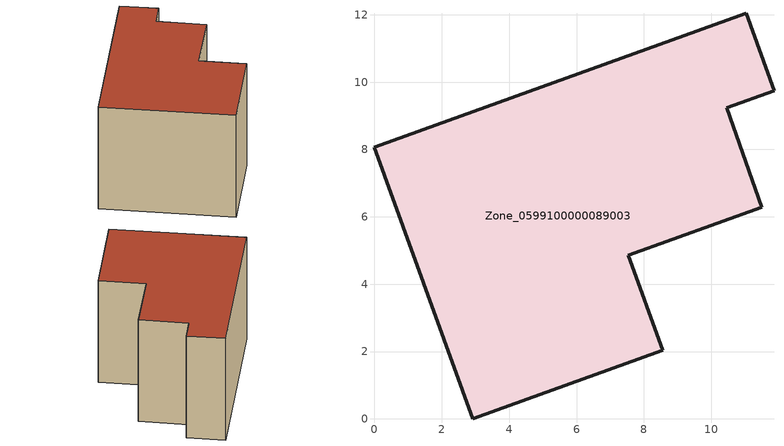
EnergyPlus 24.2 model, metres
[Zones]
Zone_0599100000089003
 floor ground (C_G): 0,8.07 11.03,12.05 11.86,9.75 10.45,9.24 11.5,6.28 7.53,4.86 8.55,2.04 2.91,0 z0
 wall outside (C_F): 2.91,0 8.55,2.04 7.53,4.86 11.5,6.28 10.45,9.24 11.86,9.75 11.03,12.05 0,8.07 2.91,0 z0:7.43
 roof outside (C_R): 11.03,12.05 0,8.07 2.91,0 8.55,2.04 7.53,4.86 11.5,6.28 10.45,9.24 11.86,9.75 z7.43
[BUILDING]
Pand.0599100000089003: North Axis=0; Terrain=City; Loads Convergence Tolerance Value=0.04; Temperature Convergence Tolerance Value=0.4; Solar Distribution=FullExterior; Maximum Number of Warmup Days=25; Minimum Number of Warmup Days=1
[Site:Location]
Rotterdam.The.Hague.AP_ZH_NLD Design_Conditions: Latitude=51.96; Longitude=4.45; Time Zone=1; Elevation=-4.5
[SITE:GROUNDTEMPERATURE:BUILDINGSURFACE]
18, 18, 18, 18, 18, 18, 18, 18, 18, 18, 18, 18
[MATERIAL] Thermal Absorptance=0.9; Solar Absorptance=0.7; Visible Absorptance=0.7
Name | Roughness | Thickness | Conductivity | Density | Specific Heat
G.TC.1975-1991 | MediumSmooth | 0.15 | 0.288461 | 540 | 1210
F.TC.1975-1991 | Rough | 0.3 | 0.230769 | 1920 | 840
R.TC.1975-1991 | MediumRough | 0.2 | 0.153846 | 1500 | 1000
[CONSTRUCTION]
C_G: G.TC.1975-1991
C_F: F.TC.1975-1991
C_R: R.TC.1975-1991
[ZONE]
Zone_0599100000089003: Type=1; Multiplier=1; Ceiling Height=Autocalculate; Volume=Autocalculate; Floor Area=autocalculate; Part of Total Floor Area=Yes
[ZONEINFILTRATION:DESIGNFLOWRATE]
Infil_Zone_0599100000089003: Zone or ZoneList or Space or SpaceList=Zone_0599100000089003; Schedule=AlwaysOn; Design Flow Rate Calculation Method=Flow/Area; Flow Rate per Floor Area=0.003; Constant Term Coefficient=1; Temperature Term Coefficient=0; Velocity Term Coefficient=0; Velocity Squared Term Coefficient=0
[HVACTEMPLATE:ZONE:IDEALLOADSAIRSYSTEM]
Zone_0599100000089003: Maximum Heating Supply Air Temperature=50; Minimum Cooling Supply Air Temperature=13; Maximum Heating Supply Air Humidity Ratio=0.0156; Minimum Cooling Supply Air Humidity Ratio=0.0077; Heating Limit=NoLimit; Cooling Limit=NoLimit; Dehumidification Control Type=ConstantSensibleHeatRatio; Cooling Sensible Heat Ratio=0.7; Dehumidification Setpoint=60; Humidification Control Type=None; Humidification Setpoint=30; Outdoor Air Method=None; Outdoor Air Flow Rate per Person=0.00944; Outdoor Air Flow Rate per Zone Floor Area=0; Outdoor Air Flow Rate per Zone=0; Demand Controlled Ventilation Type=None; Outdoor Air Economizer Type=NoEconomizer; Heat Recovery Type=None; Sensible Heat Recovery Effectiveness=0.7; Latent Heat Recovery Effectiveness=0.65
[ZONECONTROL:THERMOSTAT]
ThermostatControl_Zone_0599100000089003: Zone or ZoneList=Zone_0599100000089003; Control Type Schedule=DualSetpointControlType; Control 1=Thermostat_Zone_0599100000089003; Temperature Difference Between Cutout And Setpoint=0
[THERMOSTATSETPOINT:DUALSETPOINT]
Thermostat_Zone_0599100000089003: Heating Setpoint Temperature Schedule=HeatingSetpoint_Zone_0599100000089003; Cooling Setpoint Temperature Schedule=CoolingSetpoint_Zone_0599100000089003
[SCHEDULE:COMPACT]
HeatingSetpoint_Zone_0599100000089003: Through: 12/31, For: AllDays, Until: 24:00, 21
CoolingSetpoint_Zone_0599100000089003: Through: 12/31, For: AllDays, Until: 24:00, 24
DualSetpointControlType: Through: 12/31, For: AllDays, Until: 24:00, 4
AlwaysOn: Through: 12/31, For: AllDays, Until: 24:00, 1
